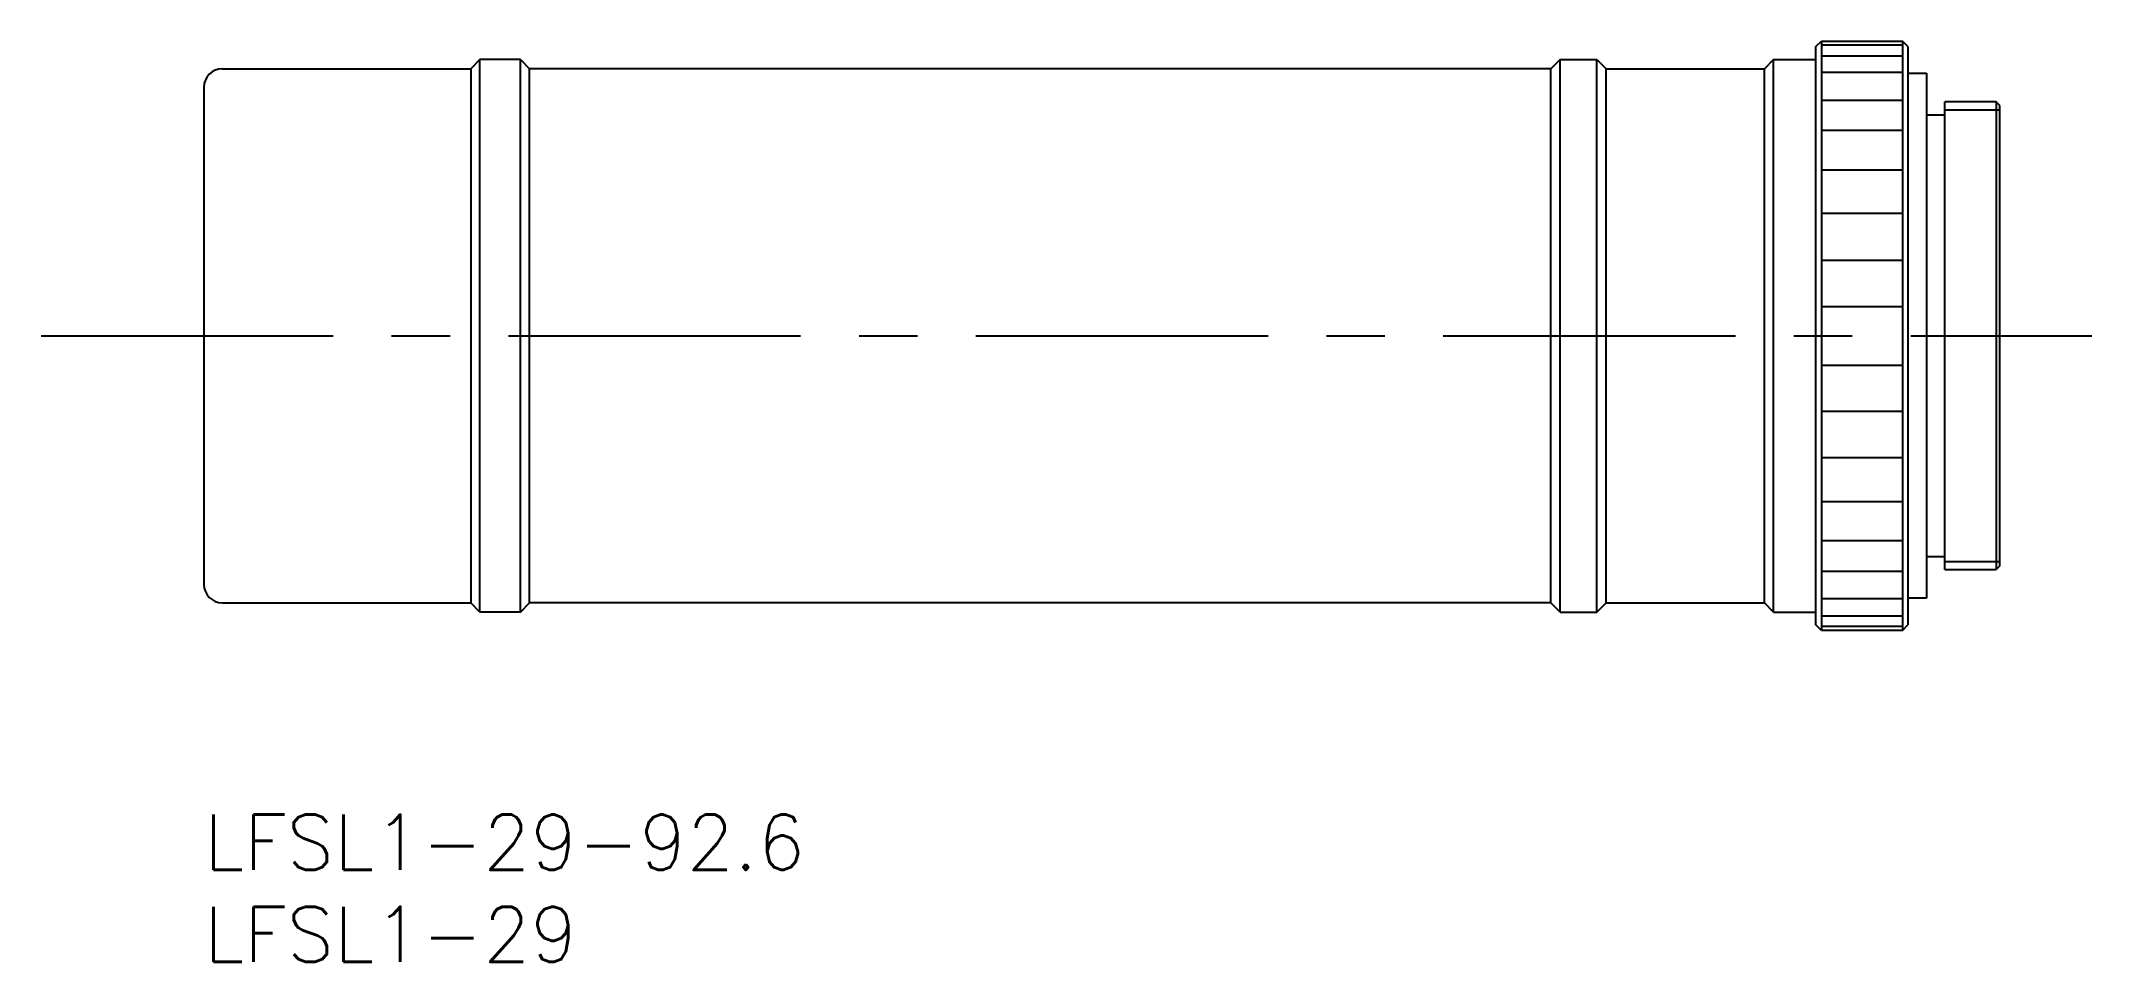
# Model space of a CAD drawing. Extents: x -9 to 103, y -8 to 42.
import ezdxf

# ---------------------------------------------------------------- set-up
doc = ezdxf.new("R2010")
doc.units = 0
doc.header["$LTSCALE"] = 0.5
doc.linetypes.add('CENTER', pattern=[50.8, 31.75, -6.35, 6.35, -6.35])
for name, color, linetype in [('MSM_CENTER', 1, 'CENTER'), ('MSM_CONTINUOUS', 7, 'CONTINUOUS'), ('MSM_NARROW', 5, 'CONTINUOUS'), ('MSM_PART_NUMBER', 7, 'CONTINUOUS')]:
    doc.layers.add(name, color=color, linetype=linetype)
doc.styles.get("Standard").update_dxf_attribs({"font": 'txt.shx', "height": 3, "bigfont": 'bigfont.shx'})

# ---------------------------------------------------------------- blocks, each defined once
blk = doc.blocks.new('*U2')
at = {"layer": 'MSM_PART_NUMBER'}
blk.add_text('LFSL1-29-92.6', height=3, dxfattribs=at).set_placement((0, -3))
blk = doc.blocks.new('*U3')
at = {"layer": 'MSM_PART_NUMBER'}
blk.add_text('LFSL1-29', height=3, dxfattribs=at).set_placement((0, -8))

msp = doc.modelspace()

# ---------------------------------------------------------------- linework, layer by layer
at = {"layer": 'MSM_CENTER'}
msp.add_line((-8.85, 26), (102.6, 26), dxfattribs=at)
at = {"layer": 'MSM_CONTINUOUS'}
for p, q in [((87.6, 41.7), (87.9, 42)), ((87.6, 10.3), (87.6, 41.7)), ((87.9, 42), (92.3, 42)), ((92.6, 41.7), (92.3, 42)), ((92.6, 41.7), (92.6, 10.3)), ((1, 40.5), (14.5, 40.5)), ((15, 41), (14.5, 40.5)), ((14.5, 40.5), (14.5, 11.5)), ((17.2, 41), (15, 41)), ((15, 11), (15, 41)), ((17.2, 11), (17.2, 41)), ((17.2, 41), (17.7, 40.5)), ((73.2, 40.5), (17.7, 40.5)), ((17.7, 11.5), (17.7, 40.5)), ((73.7, 41), (73.2, 40.5)), ((73.2, 11.5), (73.2, 40.5)), ((73.7, 41), (75.7, 41)), ((73.7, 11), (73.7, 41)), ((75.7, 41), (76.2, 40.5)), ((75.7, 11), (75.7, 41)), ((76.2, 11.5), (76.2, 40.5)), ((76.2, 40.5), (84.8, 40.5)), ((85.3, 41), (84.8, 40.5)), ((84.8, 11.5), (84.8, 40.5)), ((85.3, 41), (87.6, 41)), ((85.3, 11), (85.3, 41)), ((92.6, 40.25), (93.6, 40.25)), ((93.6, 40.25), (93.6, 11.75)), ((0, 39.5), (0, 12.5)), ((93.6, 38), (94.6, 38)), ((94.6, 13.3), (94.6, 38.7)), ((97.4, 38.7), (94.6, 38.7)), ((97.4, 38.7), (97.4, 13.3)), ((97.6, 38.5), (97.4, 38.7)), ((97.6, 14), (97.6, 38.5)), ((94.6, 14), (93.6, 14)), ((97.6, 13.5), (97.4, 13.3)), ((97.6, 13.5), (97.6, 14)), ((94.6, 13.3), (97.4, 13.3)), ((1, 11.5), (14.5, 11.5)), ((15, 11), (14.5, 11.5)), ((17.2, 11), (17.7, 11.5)), ((73.2, 11.5), (17.7, 11.5)), ((73.7, 11), (73.2, 11.5)), ((75.7, 11), (76.2, 11.5)), ((76.2, 11.5), (84.8, 11.5)), ((85.3, 11), (84.8, 11.5)), ((93.6, 11.75), (92.6, 11.75)), ((17.2, 11), (15, 11)), ((73.7, 11), (75.7, 11)), ((85.3, 11), (87.6, 11)), ((87.9, 10), (87.6, 10.3)), ((92.3, 10), (92.6, 10.3)), ((92.3, 10), (87.9, 10))]:
    msp.add_line(p, q, dxfattribs=at)
for centre, start, end in [((1, 39.5), 90, 180), ((1, 12.5), 180, 270)]:
    msp.add_arc(centre, 1, start, end, dxfattribs=at)
at = {"layer": 'MSM_NARROW'}
for p, q in [((87.9, 42), (87.9, 10)), ((92.3, 41.77), (87.9, 41.77)), ((92.3, 42), (92.3, 10)), ((87.9, 41.2), (92.3, 41.2)), ((92.3, 40.29), (87.9, 40.29)), ((87.9, 38.79), (92.3, 38.79)), ((94.6, 38.27), (97.6, 38.27)), ((92.3, 37.14), (87.9, 37.14)), ((87.9, 35), (92.3, 35)), ((92.3, 32.63), (87.9, 32.63)), ((87.9, 30.1), (92.3, 30.1)), ((87.9, 27.59), (92.3, 27.59)), ((87.9, 24.41), (92.3, 24.41)), ((87.9, 21.9), (92.3, 21.9)), ((92.3, 19.37), (87.9, 19.37)), ((87.9, 17), (92.3, 17)), ((92.3, 14.86), (87.9, 14.86)), ((97.6, 13.73), (94.6, 13.73)), ((87.9, 13.21), (92.3, 13.21)), ((92.3, 11.71), (87.9, 11.71)), ((87.9, 10.8), (92.3, 10.8)), ((87.9, 10.23), (92.3, 10.23))]:
    msp.add_line(p, q, dxfattribs=at)

# ---------------------------------------------------------------- block references
at = {"layer": 'MSM_CONTINUOUS'}
for name in ['*U2', '*U3']:
    msp.add_blockref(name, (0, 0), dxfattribs=at)

doc.saveas('drawing.dxf')
